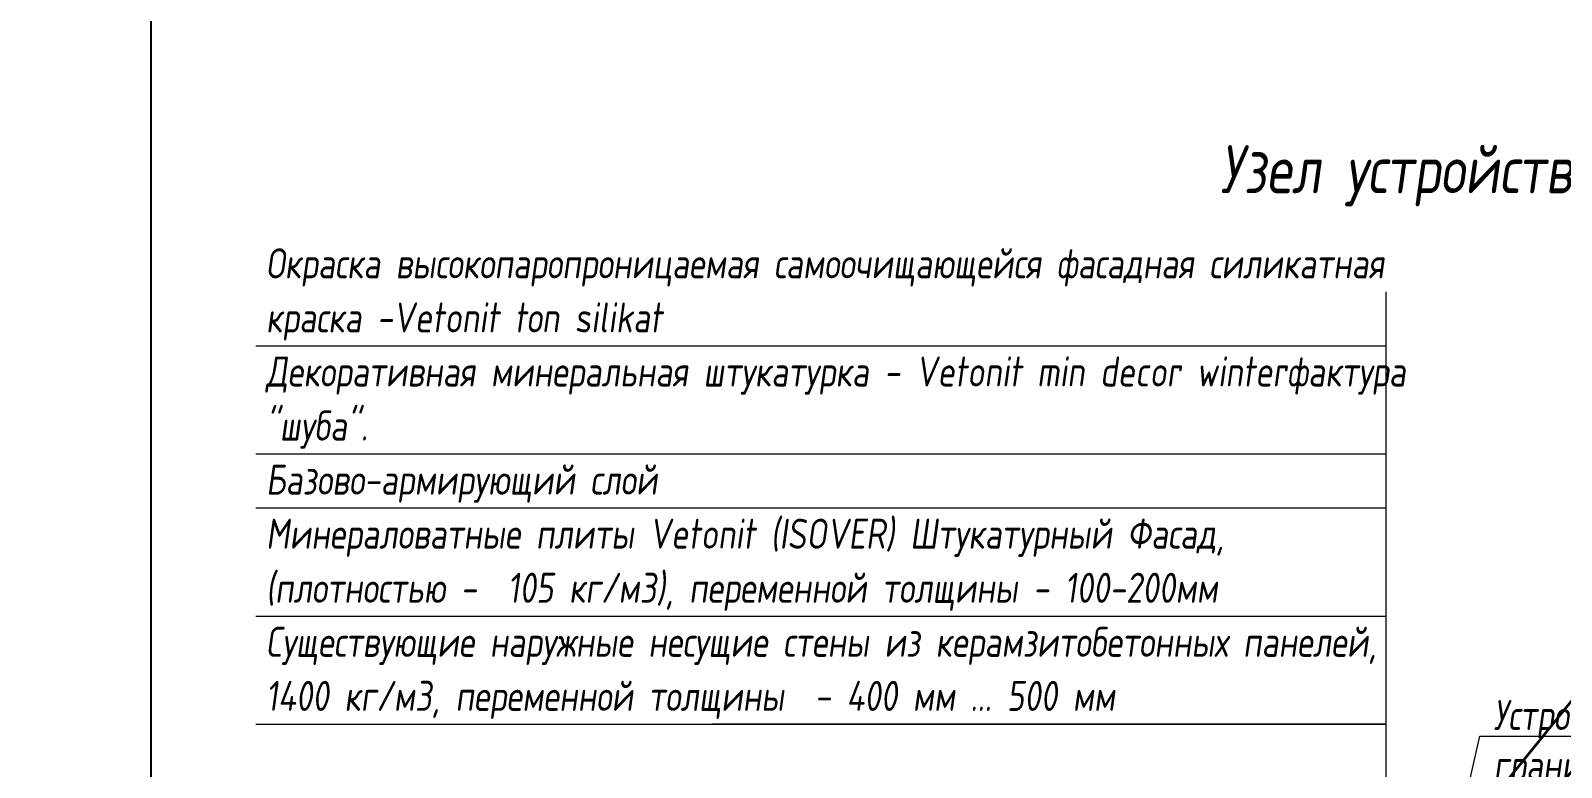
# Model space of a CAD drawing. Header units: millimetres. Extents: x -136099598 to 11807193, y 0 to 779331.
# Drawn here: x 678561 to 684933, y 366240 to 369306 of the extents above; entities that cross this region are included whole.
import ezdxf
from ezdxf import colors
from ezdxf.entities.mleader import LeaderData, LeaderLine
from ezdxf.math import Vec2, Vec3

# ---------------------------------------------------------------- set-up
doc = ezdxf.new("R2010")
doc.units = ezdxf.units.MM
doc.header["$MEASUREMENT"] = 0
doc.layers.get('0').update_dxf_attribs({"color": 250, "lineweight": 9})
doc.layers.get('Defpoints').update_dxf_attribs({"color": 8})
doc.layers.add('АР.РД_Выноски', color=174, linetype='Continuous', lineweight=9)
doc.layers.add('АР_Текст', color=250, linetype='Continuous', lineweight=5)
doc.styles.add('Архитект', font='isocpeur.ttf', dxfattribs={"width": 0.8, "oblique": 8})
doc.styles.add('Архитектурный размер', font='isocpeur.ttf', dxfattribs={"width": 0.8, "oblique": 8})

msp = doc.modelspace()

# ---------------------------------------------------------------- linework, layer by layer
at = {"lineweight": 35, "ltscale": 150}
msp.add_line((686911.56, 368912.779), (680293.203, 360727.57), dxfattribs=at)
at = {"layer": 'Defpoints'}
msp.add_lwpolyline([(668024.233, 380193.616), (679061.561, 380193.616), (679061.561, 355761.176), (668024.233, 355761.176)], close=True, dxfattribs=at)
at = {"layer": 'АР.РД_Выноски', "ltscale": 50}
for p, q in [((684202.911, 366419.479), (684202.911, 368219.479)), ((684202.911, 364872.731), (684202.911, 368219.479)), ((679498.056, 367994.479), (684202.911, 367994.479)), ((679498.056, 367544.479), (684202.911, 367544.479)), ((679498.056, 367319.479), (684202.911, 367319.479)), ((679498.056, 366869.479), (684202.911, 366869.479)), ((679498.056, 366419.479), (684202.911, 366419.479)), ((684202.911, 366419.479), (681400.026, 366419.479))]:
    msp.add_line(p, q, dxfattribs=at)

# ---------------------------------------------------------------- texts
at = {"layer": 'АР.РД_Выноски', "insert": (679540.617, 368400.155), "char_height": 125, "width": 4730.2802, "attachment_point": 1, "line_spacing_factor": 1.08, "style": 'Архитектурный размер'}
msp.add_mtext('\\pxql;Окраска высокопаропроницаемая самоочищающейся фасадная силикатная краска -{\\C1;Vetonit tоn silikat} \\PДекоративная минеральная штукатурка - {\\C1;Vetonit min decor winter}фактура "шуба".{\\C1;\\P\\C3;Базово-армирующий слой}\\PМинераловатные плиты {\\C1;Vetonit (ISOVER) Штукатурный Фасад}, (плотностью -  {\\C1;105} кг/м3), переменной толщины - 100-200мм\\PСуществующие наружные несущие стены из керамзитобетонных панелей, 1400 кг/м3, переменной толщины  - 400 мм ... 500 мм ', dxfattribs=at)
at = {"layer": 'АР_Текст', "lineweight": 13, "insert": (684686.444, 368702.217), "char_height": 200, "width": 3119.9834, "attachment_point": 5, "line_spacing_factor": 0.72, "style": 'Архитект'}
msp.add_mtext('Узел устройства цоколя', dxfattribs=at)

# ---------------------------------------------------------------- leaders
at = {"layer": 'АР.РД_Выноски'}
ml = msp.add_multileader_mtext('Standard', dxfattribs=at)
ml.set_content('{\\C1;Устройство антивандального базового слоя в границах первого этажа (над облицовкой керамогранитной плиткой цоколя и до верха 1 этажа) усиленной щёлочестойкой «панцирной» защитной сеткой (2 слоя).}', color=256, style='Архитект')
ml.set_leader_properties(color=256, lineweight=-1)
ml.build(insert=Vec2(0, 0))
ml.multileader.update_dxf_attribs({"text_left_attachment_type": 6, "text_right_attachment_type": 6, "dogleg_length": 64.629, "arrow_head_size": 100})
ctx = ml.context
ctx.base_point, ctx.char_height, ctx.arrow_head_size, ctx.landing_gap_size, ctx.plane_origin, ctx.plane_x_axis = Vec3(687752.941, 366370.032), 125, 100, 25, Vec3(669305.103, 365082.609), Vec3(-1, 0)
ctx.left_attachment, ctx.right_attachment = 6, 6
notes = []
notes.append((ctx, [(1, (1, 1, 0), (684592.789, 366370.032), (1, 0), 32.315, [(0, [(684280.475, 364976.521)], 0, [])])]))
ctx.mtext.insert, ctx.mtext.width, ctx.mtext.defined_height, ctx.mtext.flow_direction = Vec3(684650.103, 366520.032), 3451.56535, 278.461, 5
for ctx, leaders in notes:
    for number, flags, end, landing, length, lines in leaders:
        leader = LeaderData()
        leader.index, (leader.has_last_leader_line, leader.has_dogleg_vector, leader.attachment_direction) = number, flags
        leader.last_leader_point, leader.dogleg_vector, leader.dogleg_length = Vec3(end), Vec3(landing), length
        for number, points, colour, breaks in lines:
            line = LeaderLine()
            line.index, line.vertices, line.color, line.breaks = number, Vec3.list(points), colors.encode_raw_color(colour), breaks
            leader.lines.append(line)
        ctx.leaders.append(leader)

doc.saveas('drawing.dxf')
